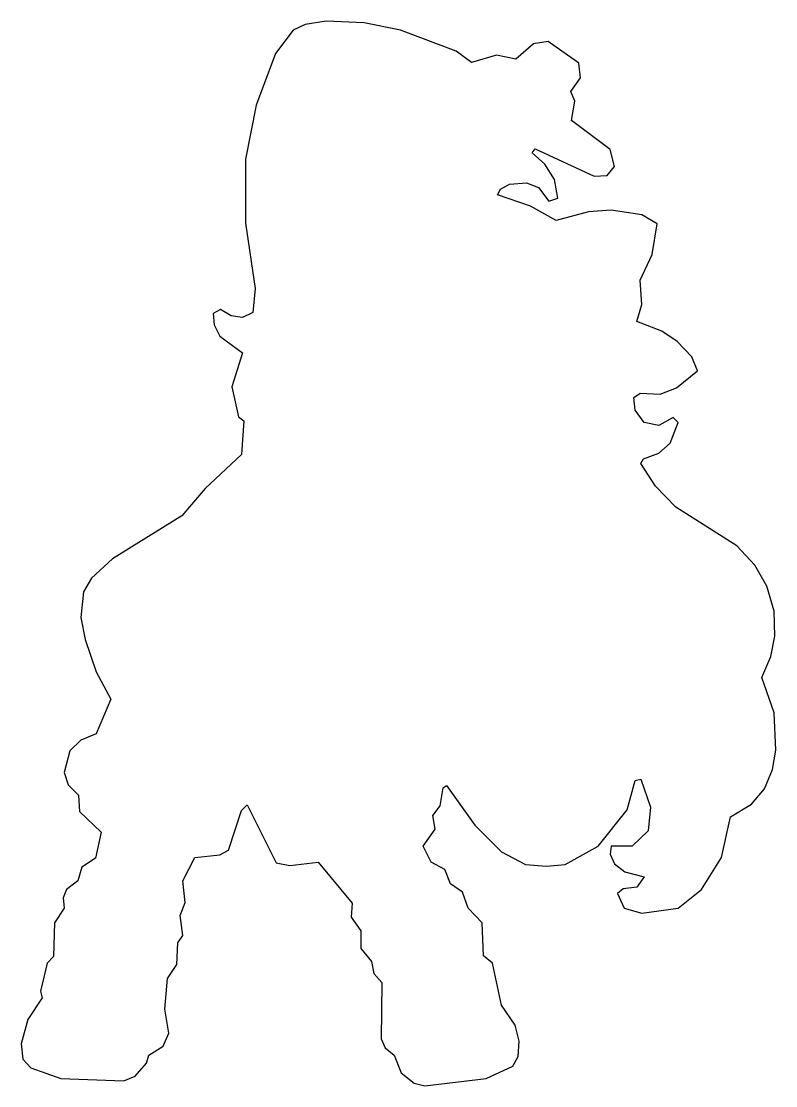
# Model space of a CAD drawing. Header units: millimetres. Extents: x 2 to 30.3, y 2 to 42.
import ezdxf

# ---------------------------------------------------------------- set-up
doc = ezdxf.new("R2010")
doc.units = ezdxf.units.MM
doc.layers.add('CUT_OUTER', color=7, linetype='Continuous')

msp = doc.modelspace()

# ---------------------------------------------------------------- linework, layer by layer
at = {"layer": 'CUT_OUTER'}
msp.add_lwpolyline([(21.788, 41.242), (21.242, 41.152), (20.576, 40.576), (19.848, 40.727), (18.909, 40.455), (18.333, 40.879), (16.242, 41.667), (14.879, 41.939), (13.455, 42), (12.667, 41.879), (12.212, 41.667), (11.545, 40.788), (10.818, 38.848), (10.424, 36.818), (10.424, 34.424), (10.788, 31.97), (10.697, 31.061), (10.303, 30.879), (9.879, 30.939), (9.485, 31.182), (9.212, 31.03), (9.242, 30.606), (9.455, 30.182), (10.303, 29.545), (9.909, 28.273), (10.152, 27.152), (10.364, 27), (10.273, 25.727), (8.909, 24.455), (8.03, 23.424), (5.424, 21.818), (4.636, 21.091), (4.333, 20.576), (4.242, 19.606), (4.394, 18.788), (4.818, 17.576), (5.364, 16.545), (4.818, 15.242), (4.242, 15), (3.818, 14.606), (3.606, 13.788), (3.758, 13.333), (4.152, 12.939), (4.182, 12.333), (5, 11.545), (4.788, 10.576), (4.273, 10.242), (4.121, 9.727), (3.697, 9.394), (3.576, 9.091), (3.606, 8.697), (3.242, 8.152), (3.212, 6.879), (2.97, 6.636), (2.727, 5.576), (2.788, 5.333), (2.242, 4.515), (2, 3.606), (2.061, 3.03), (2.364, 2.697), (3.485, 2.303), (5.848, 2.212), (6.273, 2.394), (6.697, 2.879), (6.788, 3.182), (7.333, 3.515), (7.545, 4), (7.394, 4.909), (7.485, 6.061), (7.848, 6.576), (7.879, 7.394), (8.061, 7.667), (7.97, 8.424), (8.152, 8.909), (8.061, 9.727), (8.515, 10.606), (9.455, 10.697), (9.788, 10.879), (10.273, 12.364), (10.485, 12.576), (11.576, 10.394), (12.091, 10.303), (13.152, 10.424), (14.424, 8.879), (14.394, 8.364), (14.758, 7.848), (14.758, 7.182), (15.152, 6.697), (15.242, 6.242), (15.545, 5.909), (15.515, 3.788), (15.667, 3.455), (16, 3.182), (16.273, 2.515), (16.758, 2.121), (17.152, 2.03), (19.455, 2.303), (20.455, 2.758), (20.667, 3.121), (20.697, 3.697), (20.545, 4.303), (20.03, 5.061), (19.697, 6.636), (19.364, 6.909), (19.303, 8.152), (18.788, 8.697), (18.576, 9.303), (18.121, 9.606), (17.909, 10.152), (17.394, 10.424), (17.091, 11.03), (17.545, 11.667), (17.455, 12.182), (17.727, 12.545), (17.848, 13.212), (17.97, 13.303), (19.03, 11.818), (20.03, 10.818), (20.939, 10.333), (21.727, 10.273), (22.424, 10.333), (23.667, 11.03), (24.758, 12.394), (25.061, 13.485), (25.273, 13.545), (25.636, 12.485), (25.545, 11.606), (24.939, 11.03), (24.152, 11.03), (24.121, 10.727), (24.273, 10.364), (24.667, 10.061), (25.394, 9.879), (25.121, 9.485), (24.606, 9.424), (24.394, 9.242), (24.636, 8.697), (25.303, 8.515), (26.667, 8.697), (27.545, 9.394), (28.303, 10.606), (28.636, 12.121), (29.424, 12.606), (29.909, 13.182), (30.212, 13.909), (30.333, 14.636), (30.273, 16.03), (29.818, 17.364), (30.152, 18.152), (30.303, 18.909), (30.273, 19.848), (30, 20.788), (29.545, 21.576), (28.879, 22.303), (26.576, 23.758), (25.818, 24.545), (25.273, 25.394), (25.364, 25.576), (25.939, 25.788), (26.364, 26.152), (26.667, 26.939), (26.485, 27.121), (25.939, 26.818), (25.394, 26.939), (25.061, 27.394), (25, 27.879), (25.242, 28.03), (26, 28), (26.606, 28.242), (27.394, 28.879), (27.182, 29.394), (26.636, 29.97), (26.061, 30.364), (25.121, 30.727), (25.303, 31.364), (25.242, 32.273), (25.697, 33.242), (25.879, 34.394), (25.303, 34.727), (24.152, 34.909), (23.303, 34.848), (22.091, 34.515), (21.121, 35.061), (19.879, 35.485), (20, 35.697), (20.333, 35.879), (20.97, 35.939), (21.424, 35.758), (21.818, 35.242), (22.152, 35.364), (22.03, 36.061), (21.667, 36.636), (21.182, 37.061), (21.303, 37.212), (23.515, 36.182), (24, 36.212), (24.273, 36.545), (24.121, 37.182), (22.667, 38.273), (22.788, 39), (22.636, 39.364), (23, 39.879), (22.939, 40.424)], close=True, dxfattribs=at)

doc.saveas('drawing.dxf')
